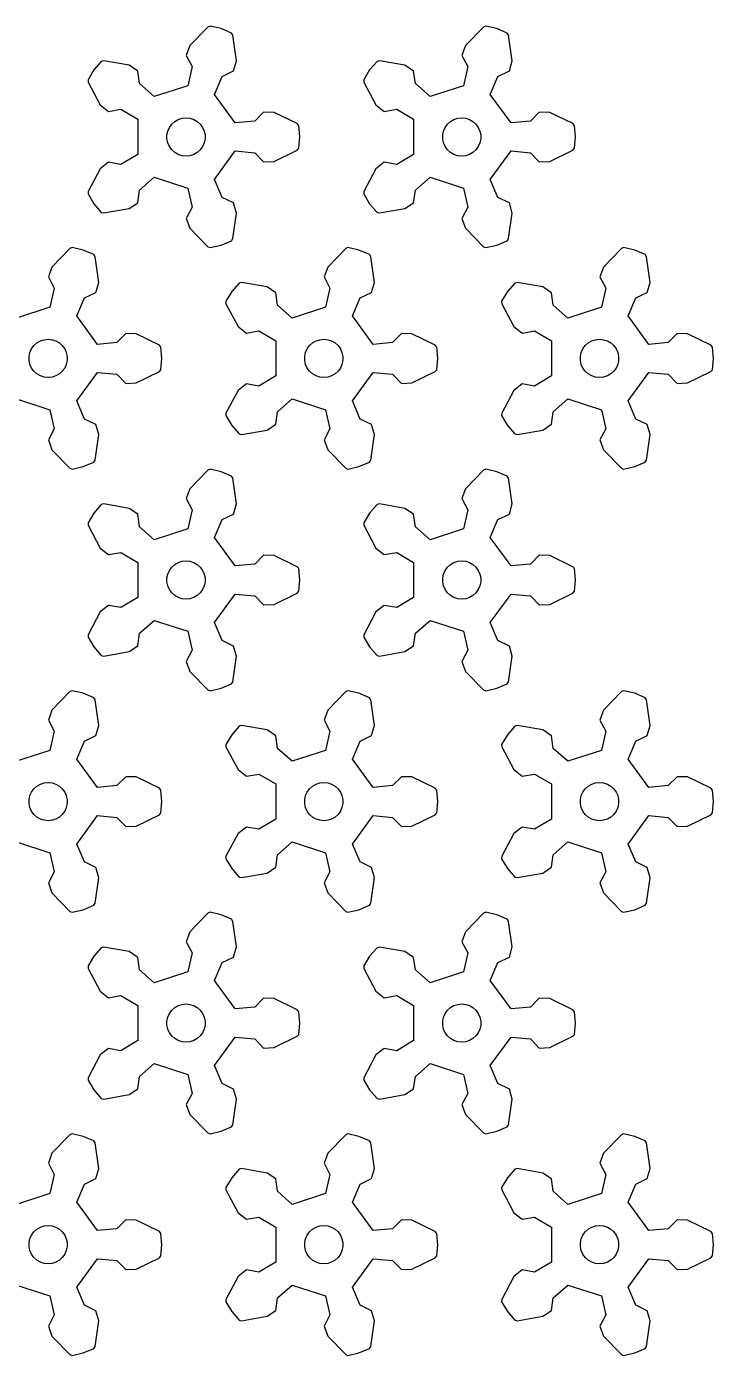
# Model space of a CAD drawing. Extents: x 0 to 211, y 0 to 226.
# Drawn here: x 157 to 210.8, y 0 to 104.1 of the extents above; entities that cross this region are included whole.
import ezdxf

# ---------------------------------------------------------------- set-up
doc = ezdxf.new("R2010")
doc.units = 0

msp = doc.modelspace()

# ---------------------------------------------------------------- linework, layer by layer
for p, q in [((171.4, 104.1), (171.23, 104.02)), ((172.27, 103.9), (171.4, 104.1)), ((192.98, 104.1), (192.81, 104.02)), ((193.85, 103.9), (192.98, 104.1)), ((171.23, 104.02), (169.82, 102.57)), ((173.09, 103.55), (172.27, 103.9)), ((173.19, 103.39), (173.09, 103.55)), ((173.48, 101.38), (173.19, 103.39)), ((192.81, 104.02), (191.4, 102.57)), ((194.67, 103.55), (193.85, 103.9)), ((194.77, 103.39), (194.67, 103.55)), ((195.06, 101.38), (194.77, 103.39)), ((169.82, 102.57), (169.54, 101.8)), ((191.4, 102.57), (191.12, 101.8)), ((162.89, 101.33), (162.31, 100.66)), ((163.08, 101.38), (162.89, 101.33)), ((165.07, 101.03), (163.08, 101.38)), ((165.75, 100.57), (165.07, 101.03)), ((169.54, 101.8), (170, 100.93)), ((173.25, 100.59), (173.48, 101.38)), ((184.47, 101.33), (183.89, 100.66)), ((184.66, 101.38), (184.47, 101.33)), ((186.65, 101.03), (184.66, 101.38)), ((187.33, 100.57), (186.65, 101.03)), ((191.12, 101.8), (191.58, 100.93)), ((194.83, 100.59), (195.06, 101.38)), ((162.31, 100.66), (161.85, 99.9)), ((165.89, 99.59), (165.75, 100.57)), ((170, 100.93), (169.66, 99.43)), ((171.76, 98.75), (172.36, 100.16)), ((172.36, 100.16), (173.25, 100.59)), ((183.89, 100.66), (183.43, 99.9)), ((187.47, 99.59), (187.33, 100.57)), ((191.58, 100.93), (191.24, 99.43)), ((193.34, 98.75), (193.94, 100.16)), ((193.94, 100.16), (194.83, 100.59)), ((161.85, 99.9), (161.86, 99.7)), ((161.86, 99.7), (162.81, 97.92)), ((167.04, 98.58), (165.89, 99.59)), ((169.66, 99.43), (167.04, 98.58)), ((183.43, 99.9), (183.44, 99.7)), ((183.44, 99.7), (184.39, 97.92)), ((188.62, 98.58), (187.47, 99.59)), ((191.24, 99.43), (188.62, 98.58)), ((162.81, 97.92), (163.46, 97.41)), ((173.38, 96.52), (171.76, 98.75)), ((184.39, 97.92), (185.04, 97.41)), ((194.96, 96.52), (193.34, 98.75)), ((163.46, 97.41), (164.43, 97.58)), ((164.43, 97.58), (165.75, 96.8)), ((165.75, 96.8), (165.75, 94.05)), ((168.64, 96.63), (168.91, 96.79)), ((168.91, 96.79), (169.21, 96.89)), ((169.21, 96.89), (169.52, 96.92)), ((169.52, 96.92), (169.83, 96.89)), ((169.83, 96.89), (170.13, 96.79)), ((170.13, 96.79), (170.4, 96.63)), ((175.59, 97.37), (174.9, 96.66)), ((176.41, 97.34), (175.59, 97.37)), ((178.23, 96.46), (176.41, 97.34)), ((185.04, 97.41), (186.01, 97.58)), ((186.01, 97.58), (187.33, 96.8)), ((187.33, 96.8), (187.33, 94.05)), ((190.22, 96.63), (190.49, 96.79)), ((190.49, 96.79), (190.79, 96.89)), ((190.79, 96.89), (191.1, 96.92)), ((191.1, 96.92), (191.41, 96.89)), ((191.41, 96.89), (191.71, 96.79)), ((191.71, 96.79), (191.98, 96.63)), ((197.17, 97.37), (196.48, 96.66)), ((197.99, 97.34), (197.17, 97.37)), ((199.81, 96.46), (197.99, 97.34)), ((168.03, 95.58), (168.09, 95.88)), ((168.09, 95.88), (168.22, 96.17)), ((168.22, 96.17), (168.4, 96.42)), ((168.4, 96.42), (168.64, 96.63)), ((170.4, 96.63), (170.63, 96.42)), ((170.63, 96.42), (170.82, 96.17)), ((170.82, 96.17), (170.94, 95.88)), ((170.94, 95.88), (171.01, 95.58)), ((174.9, 96.66), (173.38, 96.52)), ((178.35, 96.31), (178.23, 96.46)), ((178.43, 95.42), (178.35, 96.31)), ((189.61, 95.58), (189.67, 95.88)), ((189.67, 95.88), (189.8, 96.17)), ((189.8, 96.17), (189.98, 96.42)), ((189.98, 96.42), (190.22, 96.63)), ((191.98, 96.63), (192.21, 96.42)), ((192.21, 96.42), (192.4, 96.17)), ((192.4, 96.17), (192.52, 95.88)), ((192.52, 95.88), (192.59, 95.58)), ((196.48, 96.66), (194.96, 96.52)), ((199.93, 96.31), (199.81, 96.46)), ((200.01, 95.42), (199.93, 96.31)), ((168.03, 95.26), (168.03, 95.58)), ((168.09, 94.96), (168.03, 95.26)), ((168.22, 94.67), (168.09, 94.96)), ((170.94, 94.96), (170.82, 94.67)), ((171.01, 95.26), (170.94, 94.96)), ((171.01, 95.58), (171.01, 95.26)), ((178.35, 94.53), (178.43, 95.42)), ((189.61, 95.26), (189.61, 95.58)), ((189.67, 94.96), (189.61, 95.26)), ((189.8, 94.67), (189.67, 94.96)), ((192.52, 94.96), (192.4, 94.67)), ((192.59, 95.26), (192.52, 94.96)), ((192.59, 95.58), (192.59, 95.26)), ((199.93, 94.53), (200.01, 95.42)), ((165.75, 94.05), (164.43, 93.26)), ((168.4, 94.42), (168.22, 94.67)), ((168.64, 94.21), (168.4, 94.42)), ((168.91, 94.05), (168.64, 94.21)), ((169.21, 93.95), (168.91, 94.05)), ((169.52, 93.92), (169.21, 93.95)), ((169.83, 93.95), (169.52, 93.92)), ((170.13, 94.05), (169.83, 93.95)), ((170.4, 94.21), (170.13, 94.05)), ((170.63, 94.42), (170.4, 94.21)), ((170.82, 94.67), (170.63, 94.42)), ((171.76, 92.09), (173.38, 94.32)), ((173.38, 94.32), (174.9, 94.18)), ((174.9, 94.18), (175.59, 93.47)), ((176.41, 93.5), (178.23, 94.39)), ((178.23, 94.39), (178.35, 94.53)), ((187.33, 94.05), (186.01, 93.26)), ((189.98, 94.42), (189.8, 94.67)), ((190.22, 94.21), (189.98, 94.42)), ((190.49, 94.05), (190.22, 94.21)), ((190.79, 93.95), (190.49, 94.05)), ((191.1, 93.92), (190.79, 93.95)), ((191.41, 93.95), (191.1, 93.92)), ((191.71, 94.05), (191.41, 93.95)), ((191.98, 94.21), (191.71, 94.05)), ((192.21, 94.42), (191.98, 94.21)), ((192.4, 94.67), (192.21, 94.42)), ((193.34, 92.09), (194.96, 94.32)), ((194.96, 94.32), (196.48, 94.18)), ((196.48, 94.18), (197.17, 93.47)), ((197.99, 93.5), (199.81, 94.39)), ((199.81, 94.39), (199.93, 94.53)), ((162.81, 92.92), (161.86, 91.14)), ((163.46, 93.43), (162.81, 92.92)), ((164.43, 93.26), (163.46, 93.43)), ((175.59, 93.47), (176.41, 93.5)), ((184.39, 92.92), (183.44, 91.14)), ((185.04, 93.43), (184.39, 92.92)), ((186.01, 93.26), (185.04, 93.43)), ((197.17, 93.47), (197.99, 93.5)), ((165.89, 91.25), (167.04, 92.26)), ((167.04, 92.26), (169.66, 91.41)), ((172.36, 90.68), (171.76, 92.09)), ((187.47, 91.25), (188.62, 92.26)), ((188.62, 92.26), (191.24, 91.41)), ((193.94, 90.68), (193.34, 92.09)), ((161.86, 91.14), (161.85, 90.95)), ((161.85, 90.95), (162.31, 90.18)), ((165.75, 90.27), (165.89, 91.25)), ((169.66, 91.41), (170, 89.91)), ((173.25, 90.25), (172.36, 90.68)), ((183.44, 91.14), (183.43, 90.95)), ((183.43, 90.95), (183.89, 90.18)), ((187.33, 90.27), (187.47, 91.25)), ((191.24, 91.41), (191.58, 89.91)), ((194.83, 90.25), (193.94, 90.68)), ((162.31, 90.18), (162.89, 89.51)), ((162.89, 89.51), (163.08, 89.47)), ((163.08, 89.47), (165.07, 89.81)), ((165.07, 89.81), (165.75, 90.27)), ((170, 89.91), (169.54, 89.04)), ((173.48, 89.46), (173.25, 90.25)), ((183.89, 90.18), (184.47, 89.51)), ((184.47, 89.51), (184.66, 89.47)), ((184.66, 89.47), (186.65, 89.81)), ((186.65, 89.81), (187.33, 90.27)), ((191.58, 89.91), (191.12, 89.04)), ((195.06, 89.46), (194.83, 90.25)), ((169.54, 89.04), (169.82, 88.27)), ((173.19, 87.46), (173.48, 89.46)), ((191.12, 89.04), (191.4, 88.27)), ((194.77, 87.46), (195.06, 89.46)), ((169.82, 88.27), (171.23, 86.82)), ((173.09, 87.29), (173.19, 87.46)), ((191.4, 88.27), (192.81, 86.82)), ((194.67, 87.29), (194.77, 87.46)), ((160.44, 86.68), (159.03, 85.22)), ((160.61, 86.75), (160.44, 86.68)), ((161.48, 86.55), (160.61, 86.75)), ((162.3, 86.2), (161.48, 86.55)), ((171.23, 86.82), (171.4, 86.75)), ((171.4, 86.75), (172.27, 86.94)), ((172.27, 86.94), (173.09, 87.29)), ((182.02, 86.68), (180.61, 85.22)), ((182.19, 86.75), (182.02, 86.68)), ((183.06, 86.55), (182.19, 86.75)), ((183.88, 86.2), (183.06, 86.55)), ((192.81, 86.82), (192.98, 86.75)), ((192.98, 86.75), (193.85, 86.94)), ((193.85, 86.94), (194.67, 87.29)), ((203.6, 86.68), (202.19, 85.22)), ((203.77, 86.75), (203.6, 86.68)), ((204.64, 86.55), (203.77, 86.75)), ((205.46, 86.2), (204.64, 86.55)), ((162.4, 86.04), (162.3, 86.2)), ((162.69, 84.03), (162.4, 86.04)), ((183.98, 86.04), (183.88, 86.2)), ((184.27, 84.03), (183.98, 86.04)), ((205.56, 86.04), (205.46, 86.2)), ((205.85, 84.03), (205.56, 86.04)), ((159.03, 85.22), (158.75, 84.45)), ((158.75, 84.45), (159.21, 83.58)), ((180.61, 85.22), (180.33, 84.45)), ((180.33, 84.45), (180.79, 83.58)), ((202.19, 85.22), (201.91, 84.45)), ((201.91, 84.45), (202.37, 83.58)), ((159.21, 83.58), (158.87, 82.08)), ((162.46, 83.24), (162.69, 84.03)), ((173.1, 83.31), (172.64, 82.55)), ((173.68, 83.98), (173.1, 83.31)), ((173.87, 84.03), (173.68, 83.98)), ((175.86, 83.68), (173.87, 84.03)), ((176.54, 83.22), (175.86, 83.68)), ((180.79, 83.58), (180.45, 82.08)), ((184.04, 83.24), (184.27, 84.03)), ((194.68, 83.31), (194.22, 82.55)), ((195.26, 83.98), (194.68, 83.31)), ((195.45, 84.03), (195.26, 83.98)), ((197.44, 83.68), (195.45, 84.03)), ((198.12, 83.22), (197.44, 83.68)), ((202.37, 83.58), (202.03, 82.08)), ((205.62, 83.24), (205.85, 84.03)), ((160.97, 81.4), (161.57, 82.81)), ((161.57, 82.81), (162.46, 83.24)), ((172.64, 82.55), (172.65, 82.36)), ((172.65, 82.36), (173.6, 80.57)), ((176.68, 82.24), (176.54, 83.22)), ((177.83, 81.23), (176.68, 82.24)), ((182.55, 81.4), (183.15, 82.81)), ((183.15, 82.81), (184.04, 83.24)), ((194.22, 82.55), (194.23, 82.36)), ((194.23, 82.36), (195.18, 80.57)), ((198.26, 82.24), (198.12, 83.22)), ((199.41, 81.23), (198.26, 82.24)), ((204.13, 81.4), (204.73, 82.81)), ((204.73, 82.81), (205.62, 83.24)), ((158.87, 82.08), (156.25, 81.23)), ((162.59, 79.17), (160.97, 81.4)), ((180.45, 82.08), (177.83, 81.23)), ((184.17, 79.17), (182.55, 81.4)), ((202.03, 82.08), (199.41, 81.23)), ((205.75, 79.17), (204.13, 81.4)), ((173.6, 80.57), (174.25, 80.06)), ((174.25, 80.06), (175.22, 80.23)), ((175.22, 80.23), (176.54, 79.45)), ((195.18, 80.57), (195.83, 80.06)), ((195.83, 80.06), (196.8, 80.23)), ((196.8, 80.23), (198.12, 79.45)), ((157.61, 79.08), (157.85, 79.29)), ((157.85, 79.29), (158.12, 79.44)), ((158.12, 79.44), (158.42, 79.54)), ((158.42, 79.54), (158.73, 79.57)), ((158.73, 79.57), (159.04, 79.54)), ((159.04, 79.54), (159.34, 79.44)), ((159.34, 79.44), (159.61, 79.29)), ((159.61, 79.29), (159.84, 79.08)), ((164.11, 79.32), (162.59, 79.17)), ((164.8, 80.02), (164.11, 79.32)), ((165.62, 79.99), (164.8, 80.02)), ((167.44, 79.11), (165.62, 79.99)), ((167.56, 78.96), (167.44, 79.11)), ((176.54, 79.45), (176.54, 76.7)), ((179.19, 79.08), (179.43, 79.29)), ((179.43, 79.29), (179.7, 79.44)), ((179.7, 79.44), (180, 79.54)), ((180, 79.54), (180.31, 79.57)), ((180.31, 79.57), (180.62, 79.54)), ((180.62, 79.54), (180.92, 79.44)), ((180.92, 79.44), (181.19, 79.29)), ((181.19, 79.29), (181.42, 79.08)), ((185.69, 79.32), (184.17, 79.17)), ((186.38, 80.02), (185.69, 79.32)), ((187.2, 79.99), (186.38, 80.02)), ((189.02, 79.11), (187.2, 79.99)), ((189.14, 78.96), (189.02, 79.11)), ((198.12, 79.45), (198.12, 76.7)), ((200.77, 79.08), (201.01, 79.29)), ((201.01, 79.29), (201.28, 79.44)), ((201.28, 79.44), (201.58, 79.54)), ((201.58, 79.54), (201.89, 79.57)), ((201.89, 79.57), (202.2, 79.54)), ((202.2, 79.54), (202.5, 79.44)), ((202.5, 79.44), (202.77, 79.29)), ((202.77, 79.29), (203, 79.08)), ((207.27, 79.32), (205.75, 79.17)), ((207.96, 80.02), (207.27, 79.32)), ((208.78, 79.99), (207.96, 80.02)), ((210.6, 79.11), (208.78, 79.99)), ((210.72, 78.96), (210.6, 79.11)), ((157.24, 78.23), (157.3, 78.54)), ((157.24, 77.92), (157.24, 78.23)), ((157.3, 78.54), (157.43, 78.82)), ((157.43, 78.82), (157.61, 79.08)), ((159.84, 79.08), (160.03, 78.82)), ((160.03, 78.82), (160.15, 78.54)), ((160.15, 78.54), (160.22, 78.23)), ((160.22, 78.23), (160.22, 77.92)), ((167.64, 78.07), (167.56, 78.96)), ((167.56, 77.18), (167.64, 78.07)), ((178.82, 78.23), (178.88, 78.54)), ((178.82, 77.92), (178.82, 78.23)), ((178.88, 78.54), (179.01, 78.82)), ((179.01, 78.82), (179.19, 79.08)), ((181.42, 79.08), (181.61, 78.82)), ((181.61, 78.82), (181.73, 78.54)), ((181.73, 78.54), (181.8, 78.23)), ((181.8, 78.23), (181.8, 77.92)), ((189.22, 78.07), (189.14, 78.96)), ((189.14, 77.18), (189.22, 78.07)), ((200.4, 78.23), (200.46, 78.54)), ((200.4, 77.92), (200.4, 78.23)), ((200.46, 78.54), (200.59, 78.82)), ((200.59, 78.82), (200.77, 79.08)), ((203, 79.08), (203.19, 78.82)), ((203.19, 78.82), (203.31, 78.54)), ((203.31, 78.54), (203.38, 78.23)), ((203.38, 78.23), (203.38, 77.92)), ((210.8, 78.07), (210.72, 78.96)), ((210.72, 77.18), (210.8, 78.07)), ((157.3, 77.61), (157.24, 77.92)), ((157.43, 77.32), (157.3, 77.61)), ((157.61, 77.07), (157.43, 77.32)), ((157.85, 76.86), (157.61, 77.07)), ((159.84, 77.07), (159.61, 76.86)), ((160.03, 77.32), (159.84, 77.07)), ((160.15, 77.61), (160.03, 77.32)), ((160.22, 77.92), (160.15, 77.61)), ((165.62, 76.15), (167.44, 77.04)), ((167.44, 77.04), (167.56, 77.18)), ((178.88, 77.61), (178.82, 77.92)), ((179.01, 77.32), (178.88, 77.61)), ((179.19, 77.07), (179.01, 77.32)), ((179.43, 76.86), (179.19, 77.07)), ((181.42, 77.07), (181.19, 76.86)), ((181.61, 77.32), (181.42, 77.07)), ((181.73, 77.61), (181.61, 77.32)), ((181.8, 77.92), (181.73, 77.61)), ((187.2, 76.15), (189.02, 77.04)), ((189.02, 77.04), (189.14, 77.18)), ((200.46, 77.61), (200.4, 77.92)), ((200.59, 77.32), (200.46, 77.61)), ((200.77, 77.07), (200.59, 77.32)), ((201.01, 76.86), (200.77, 77.07)), ((203, 77.07), (202.77, 76.86)), ((203.19, 77.32), (203, 77.07)), ((203.31, 77.61), (203.19, 77.32)), ((203.38, 77.92), (203.31, 77.61)), ((208.78, 76.15), (210.6, 77.04)), ((210.6, 77.04), (210.72, 77.18)), ((158.12, 76.7), (157.85, 76.86)), ((158.42, 76.6), (158.12, 76.7)), ((158.73, 76.57), (158.42, 76.6)), ((159.04, 76.6), (158.73, 76.57)), ((159.34, 76.7), (159.04, 76.6)), ((159.61, 76.86), (159.34, 76.7)), ((160.97, 74.74), (162.59, 76.97)), ((162.59, 76.97), (164.11, 76.83)), ((164.11, 76.83), (164.8, 76.12)), ((164.8, 76.12), (165.62, 76.15)), ((174.25, 76.08), (173.6, 75.57)), ((175.22, 75.91), (174.25, 76.08)), ((176.54, 76.7), (175.22, 75.91)), ((179.7, 76.7), (179.43, 76.86)), ((180, 76.6), (179.7, 76.7)), ((180.31, 76.57), (180, 76.6)), ((180.62, 76.6), (180.31, 76.57)), ((180.92, 76.7), (180.62, 76.6)), ((181.19, 76.86), (180.92, 76.7)), ((182.55, 74.74), (184.17, 76.97)), ((184.17, 76.97), (185.69, 76.83)), ((185.69, 76.83), (186.38, 76.12)), ((186.38, 76.12), (187.2, 76.15)), ((195.83, 76.08), (195.18, 75.57)), ((196.8, 75.91), (195.83, 76.08)), ((198.12, 76.7), (196.8, 75.91)), ((201.28, 76.7), (201.01, 76.86)), ((201.58, 76.6), (201.28, 76.7)), ((201.89, 76.57), (201.58, 76.6)), ((202.2, 76.6), (201.89, 76.57)), ((202.5, 76.7), (202.2, 76.6)), ((202.77, 76.86), (202.5, 76.7)), ((204.13, 74.74), (205.75, 76.97)), ((205.75, 76.97), (207.27, 76.83)), ((207.27, 76.83), (207.96, 76.12)), ((207.96, 76.12), (208.78, 76.15)), ((173.6, 75.57), (172.65, 73.79)), ((195.18, 75.57), (194.23, 73.79)), ((156.25, 74.91), (158.87, 74.06)), ((158.87, 74.06), (159.21, 72.57)), ((161.57, 73.33), (160.97, 74.74)), ((176.54, 72.93), (176.68, 73.9)), ((176.68, 73.9), (177.83, 74.91)), ((177.83, 74.91), (180.45, 74.06)), ((180.45, 74.06), (180.79, 72.57)), ((183.15, 73.33), (182.55, 74.74)), ((198.12, 72.93), (198.26, 73.9)), ((198.26, 73.9), (199.41, 74.91)), ((199.41, 74.91), (202.03, 74.06)), ((202.03, 74.06), (202.37, 72.57)), ((204.73, 73.33), (204.13, 74.74)), ((162.46, 72.9), (161.57, 73.33)), ((162.69, 72.11), (162.46, 72.9)), ((172.65, 73.79), (172.64, 73.6)), ((172.64, 73.6), (173.1, 72.83)), ((175.86, 72.46), (176.54, 72.93)), ((184.04, 72.9), (183.15, 73.33)), ((184.27, 72.11), (184.04, 72.9)), ((194.23, 73.79), (194.22, 73.6)), ((194.22, 73.6), (194.68, 72.83)), ((197.44, 72.46), (198.12, 72.93)), ((205.62, 72.9), (204.73, 73.33)), ((205.85, 72.11), (205.62, 72.9)), ((159.21, 72.57), (158.75, 71.7)), ((162.4, 70.11), (162.69, 72.11)), ((173.1, 72.83), (173.68, 72.16)), ((173.68, 72.16), (173.87, 72.12)), ((173.87, 72.12), (175.86, 72.46)), ((180.79, 72.57), (180.33, 71.7)), ((183.98, 70.11), (184.27, 72.11)), ((194.68, 72.83), (195.26, 72.16)), ((195.26, 72.16), (195.45, 72.12)), ((195.45, 72.12), (197.44, 72.46)), ((202.37, 72.57), (201.91, 71.7)), ((205.56, 70.11), (205.85, 72.11)), ((158.75, 71.7), (159.03, 70.92)), ((159.03, 70.92), (160.44, 69.47)), ((180.33, 71.7), (180.61, 70.92)), ((180.61, 70.92), (182.02, 69.47)), ((201.91, 71.7), (202.19, 70.92)), ((202.19, 70.92), (203.6, 69.47)), ((161.48, 69.6), (162.3, 69.95)), ((162.3, 69.95), (162.4, 70.11)), ((183.06, 69.6), (183.88, 69.95)), ((183.88, 69.95), (183.98, 70.11)), ((204.64, 69.6), (205.46, 69.95)), ((205.46, 69.95), (205.56, 70.11)), ((160.44, 69.47), (160.61, 69.4)), ((160.61, 69.4), (161.48, 69.6)), ((171.23, 69.33), (169.82, 67.87)), ((171.4, 69.4), (171.23, 69.33)), ((172.27, 69.2), (171.4, 69.4)), ((173.09, 68.85), (172.27, 69.2)), ((173.19, 68.69), (173.09, 68.85)), ((173.48, 66.69), (173.19, 68.69)), ((182.02, 69.47), (182.19, 69.4)), ((182.19, 69.4), (183.06, 69.6)), ((192.81, 69.33), (191.4, 67.87)), ((192.98, 69.4), (192.81, 69.33)), ((193.85, 69.2), (192.98, 69.4)), ((194.67, 68.85), (193.85, 69.2)), ((194.77, 68.69), (194.67, 68.85)), ((195.06, 66.69), (194.77, 68.69)), ((203.6, 69.47), (203.77, 69.4)), ((203.77, 69.4), (204.64, 69.6)), ((169.82, 67.87), (169.54, 67.1)), ((191.4, 67.87), (191.12, 67.1)), ((162.89, 66.63), (162.31, 65.96)), ((163.08, 66.68), (162.89, 66.63)), ((165.07, 66.33), (163.08, 66.68)), ((169.54, 67.1), (170, 66.23)), ((173.25, 65.89), (173.48, 66.69)), ((184.47, 66.63), (183.89, 65.96)), ((184.66, 66.68), (184.47, 66.63)), ((186.65, 66.33), (184.66, 66.68)), ((191.12, 67.1), (191.58, 66.23)), ((194.83, 65.89), (195.06, 66.69)), ((162.31, 65.96), (161.85, 65.2)), ((165.75, 65.87), (165.07, 66.33)), ((165.89, 64.89), (165.75, 65.87)), ((170, 66.23), (169.66, 64.73)), ((172.36, 65.46), (173.25, 65.89)), ((183.89, 65.96), (183.43, 65.2)), ((187.33, 65.87), (186.65, 66.33)), ((187.47, 64.89), (187.33, 65.87)), ((191.58, 66.23), (191.24, 64.73)), ((193.94, 65.46), (194.83, 65.89)), ((161.85, 65.2), (161.86, 65.01)), ((161.86, 65.01), (162.81, 63.22)), ((167.04, 63.88), (165.89, 64.89)), ((169.66, 64.73), (167.04, 63.88)), ((171.76, 64.05), (172.36, 65.46)), ((183.43, 65.2), (183.44, 65.01)), ((183.44, 65.01), (184.39, 63.22)), ((188.62, 63.88), (187.47, 64.89)), ((191.24, 64.73), (188.62, 63.88)), ((193.34, 64.05), (193.94, 65.46)), ((173.38, 61.83), (171.76, 64.05)), ((194.96, 61.83), (193.34, 64.05)), ((162.81, 63.22), (163.46, 62.71)), ((163.46, 62.71), (164.43, 62.88)), ((164.43, 62.88), (165.75, 62.1)), ((175.59, 62.67), (174.9, 61.97)), ((176.41, 62.64), (175.59, 62.67)), ((178.23, 61.76), (176.41, 62.64)), ((184.39, 63.22), (185.04, 62.71)), ((185.04, 62.71), (186.01, 62.88)), ((186.01, 62.88), (187.33, 62.1)), ((197.17, 62.67), (196.48, 61.97)), ((197.99, 62.64), (197.17, 62.67)), ((199.81, 61.76), (197.99, 62.64)), ((165.75, 62.1), (165.75, 59.35)), ((168.09, 61.19), (168.22, 61.47)), ((168.22, 61.47), (168.4, 61.73)), ((168.4, 61.73), (168.64, 61.94)), ((168.64, 61.94), (168.91, 62.09)), ((168.91, 62.09), (169.21, 62.19)), ((169.21, 62.19), (169.52, 62.22)), ((169.52, 62.22), (169.83, 62.19)), ((169.83, 62.19), (170.13, 62.09)), ((170.13, 62.09), (170.4, 61.94)), ((170.4, 61.94), (170.63, 61.73)), ((170.63, 61.73), (170.82, 61.47)), ((170.82, 61.47), (170.94, 61.19)), ((174.9, 61.97), (173.38, 61.83)), ((178.35, 61.61), (178.23, 61.76)), ((178.43, 60.72), (178.35, 61.61)), ((187.33, 62.1), (187.33, 59.35)), ((189.67, 61.19), (189.8, 61.47)), ((189.8, 61.47), (189.98, 61.73)), ((189.98, 61.73), (190.22, 61.94)), ((190.22, 61.94), (190.49, 62.09)), ((190.49, 62.09), (190.79, 62.19)), ((190.79, 62.19), (191.1, 62.22)), ((191.1, 62.22), (191.41, 62.19)), ((191.41, 62.19), (191.71, 62.09)), ((191.71, 62.09), (191.98, 61.94)), ((191.98, 61.94), (192.21, 61.73)), ((192.21, 61.73), (192.4, 61.47)), ((192.4, 61.47), (192.52, 61.19)), ((196.48, 61.97), (194.96, 61.83)), ((199.93, 61.61), (199.81, 61.76)), ((200.01, 60.72), (199.93, 61.61)), ((168.03, 60.88), (168.09, 61.19)), ((168.03, 60.57), (168.03, 60.88)), ((168.09, 60.26), (168.03, 60.57)), ((170.94, 61.19), (171.01, 60.88)), ((171.01, 60.57), (170.94, 60.26)), ((171.01, 60.88), (171.01, 60.57)), ((178.35, 59.84), (178.43, 60.72)), ((189.61, 60.88), (189.67, 61.19)), ((189.61, 60.57), (189.61, 60.88)), ((189.67, 60.26), (189.61, 60.57)), ((192.52, 61.19), (192.59, 60.88)), ((192.59, 60.57), (192.52, 60.26)), ((192.59, 60.88), (192.59, 60.57)), ((199.93, 59.84), (200.01, 60.72)), ((165.75, 59.35), (164.43, 58.56)), ((168.22, 59.97), (168.09, 60.26)), ((168.4, 59.72), (168.22, 59.97)), ((168.64, 59.51), (168.4, 59.72)), ((168.91, 59.35), (168.64, 59.51)), ((169.21, 59.26), (168.91, 59.35)), ((170.13, 59.35), (169.83, 59.26)), ((170.4, 59.51), (170.13, 59.35)), ((170.63, 59.72), (170.4, 59.51)), ((170.82, 59.97), (170.63, 59.72)), ((170.94, 60.26), (170.82, 59.97)), ((171.76, 57.39), (173.38, 59.62)), ((173.38, 59.62), (174.9, 59.48)), ((174.9, 59.48), (175.59, 58.77)), ((176.41, 58.8), (178.23, 59.69)), ((178.23, 59.69), (178.35, 59.84)), ((187.33, 59.35), (186.01, 58.56)), ((189.8, 59.97), (189.67, 60.26)), ((189.98, 59.72), (189.8, 59.97)), ((190.22, 59.51), (189.98, 59.72)), ((190.49, 59.35), (190.22, 59.51)), ((190.79, 59.26), (190.49, 59.35)), ((191.71, 59.35), (191.41, 59.26)), ((191.98, 59.51), (191.71, 59.35)), ((192.21, 59.72), (191.98, 59.51)), ((192.4, 59.97), (192.21, 59.72)), ((192.52, 60.26), (192.4, 59.97)), ((193.34, 57.39), (194.96, 59.62)), ((194.96, 59.62), (196.48, 59.48)), ((196.48, 59.48), (197.17, 58.77)), ((197.99, 58.8), (199.81, 59.69)), ((199.81, 59.69), (199.93, 59.84)), ((163.46, 58.73), (162.81, 58.23)), ((164.43, 58.56), (163.46, 58.73)), ((169.52, 59.22), (169.21, 59.26)), ((169.83, 59.26), (169.52, 59.22)), ((175.59, 58.77), (176.41, 58.8)), ((185.04, 58.73), (184.39, 58.23)), ((186.01, 58.56), (185.04, 58.73)), ((191.1, 59.22), (190.79, 59.26)), ((191.41, 59.26), (191.1, 59.22)), ((197.17, 58.77), (197.99, 58.8)), ((162.81, 58.23), (161.86, 56.44)), ((165.89, 56.55), (167.04, 57.56)), ((167.04, 57.56), (169.66, 56.71)), ((172.36, 55.98), (171.76, 57.39)), ((184.39, 58.23), (183.44, 56.44)), ((187.47, 56.55), (188.62, 57.56)), ((188.62, 57.56), (191.24, 56.71)), ((193.94, 55.98), (193.34, 57.39)), ((161.86, 56.44), (161.85, 56.25)), ((161.85, 56.25), (162.31, 55.48)), ((165.75, 55.58), (165.89, 56.55)), ((169.66, 56.71), (170, 55.22)), ((183.44, 56.44), (183.43, 56.25)), ((183.43, 56.25), (183.89, 55.48)), ((187.33, 55.58), (187.47, 56.55)), ((191.24, 56.71), (191.58, 55.22)), ((162.31, 55.48), (162.89, 54.81)), ((165.07, 55.12), (165.75, 55.58)), ((170, 55.22), (169.54, 54.35)), ((173.25, 55.55), (172.36, 55.98)), ((173.48, 54.76), (173.25, 55.55)), ((183.89, 55.48), (184.47, 54.81)), ((186.65, 55.12), (187.33, 55.58)), ((191.58, 55.22), (191.12, 54.35)), ((194.83, 55.55), (193.94, 55.98)), ((195.06, 54.76), (194.83, 55.55)), ((162.89, 54.81), (163.08, 54.77)), ((163.08, 54.77), (165.07, 55.12)), ((169.54, 54.35), (169.82, 53.57)), ((173.19, 52.76), (173.48, 54.76)), ((184.47, 54.81), (184.66, 54.77)), ((184.66, 54.77), (186.65, 55.12)), ((191.12, 54.35), (191.4, 53.57)), ((194.77, 52.76), (195.06, 54.76)), ((169.82, 53.57), (171.23, 52.12)), ((191.4, 53.57), (192.81, 52.12)), ((160.61, 52.05), (160.44, 51.98)), ((161.48, 51.85), (160.61, 52.05)), ((171.23, 52.12), (171.4, 52.05)), ((171.4, 52.05), (172.27, 52.25)), ((172.27, 52.25), (173.09, 52.6)), ((173.09, 52.6), (173.19, 52.76)), ((182.19, 52.05), (182.02, 51.98)), ((183.06, 51.85), (182.19, 52.05)), ((192.81, 52.12), (192.98, 52.05)), ((192.98, 52.05), (193.85, 52.25)), ((193.85, 52.25), (194.67, 52.6)), ((194.67, 52.6), (194.77, 52.76)), ((203.77, 52.05), (203.6, 51.98)), ((204.64, 51.85), (203.77, 52.05)), ((160.44, 51.98), (159.03, 50.52)), ((162.3, 51.5), (161.48, 51.85)), ((162.4, 51.34), (162.3, 51.5)), ((162.69, 49.34), (162.4, 51.34)), ((182.02, 51.98), (180.61, 50.52)), ((183.88, 51.5), (183.06, 51.85)), ((183.98, 51.34), (183.88, 51.5)), ((184.27, 49.34), (183.98, 51.34)), ((203.6, 51.98), (202.19, 50.52)), ((205.46, 51.5), (204.64, 51.85)), ((205.56, 51.34), (205.46, 51.5)), ((205.85, 49.34), (205.56, 51.34)), ((159.03, 50.52), (158.75, 49.75)), ((180.61, 50.52), (180.33, 49.75)), ((202.19, 50.52), (201.91, 49.75)), ((158.75, 49.75), (159.21, 48.88)), ((162.46, 48.54), (162.69, 49.34)), ((173.68, 49.28), (173.1, 48.61)), ((173.87, 49.33), (173.68, 49.28)), ((175.86, 48.98), (173.87, 49.33)), ((176.54, 48.52), (175.86, 48.98)), ((180.33, 49.75), (180.79, 48.88)), ((184.04, 48.54), (184.27, 49.34)), ((195.26, 49.28), (194.68, 48.61)), ((195.45, 49.33), (195.26, 49.28)), ((197.44, 48.98), (195.45, 49.33)), ((198.12, 48.52), (197.44, 48.98)), ((201.91, 49.75), (202.37, 48.88)), ((205.62, 48.54), (205.85, 49.34)), ((159.21, 48.88), (158.87, 47.38)), ((160.97, 46.7), (161.57, 48.11)), ((161.57, 48.11), (162.46, 48.54)), ((173.1, 48.61), (172.64, 47.85)), ((176.68, 47.54), (176.54, 48.52)), ((180.79, 48.88), (180.45, 47.38)), ((182.55, 46.7), (183.15, 48.11)), ((183.15, 48.11), (184.04, 48.54)), ((194.68, 48.61), (194.22, 47.85)), ((198.26, 47.54), (198.12, 48.52)), ((202.37, 48.88), (202.03, 47.38)), ((204.13, 46.7), (204.73, 48.11)), ((204.73, 48.11), (205.62, 48.54)), ((158.87, 47.38), (156.25, 46.53)), ((172.64, 47.85), (172.65, 47.66)), ((172.65, 47.66), (173.6, 45.87)), ((177.83, 46.53), (176.68, 47.54)), ((180.45, 47.38), (177.83, 46.53)), ((194.22, 47.85), (194.23, 47.66)), ((194.23, 47.66), (195.18, 45.87)), ((199.41, 46.53), (198.26, 47.54)), ((202.03, 47.38), (199.41, 46.53)), ((162.59, 44.48), (160.97, 46.7)), ((173.6, 45.87), (174.25, 45.36)), ((184.17, 44.48), (182.55, 46.7)), ((195.18, 45.87), (195.83, 45.36)), ((205.75, 44.48), (204.13, 46.7)), ((158.12, 44.74), (158.42, 44.84)), ((158.42, 44.84), (158.73, 44.87)), ((158.73, 44.87), (159.04, 44.84)), ((159.04, 44.84), (159.34, 44.74)), ((164.8, 45.32), (164.11, 44.62)), ((165.62, 45.3), (164.8, 45.32)), ((167.44, 44.41), (165.62, 45.3)), ((174.25, 45.36), (175.22, 45.53)), ((175.22, 45.53), (176.54, 44.75)), ((176.54, 44.75), (176.54, 42)), ((179.7, 44.74), (180, 44.84)), ((180, 44.84), (180.31, 44.87)), ((180.31, 44.87), (180.62, 44.84)), ((180.62, 44.84), (180.92, 44.74)), ((186.38, 45.32), (185.69, 44.62)), ((187.2, 45.3), (186.38, 45.32)), ((189.02, 44.41), (187.2, 45.3)), ((195.83, 45.36), (196.8, 45.53)), ((196.8, 45.53), (198.12, 44.75)), ((198.12, 44.75), (198.12, 42)), ((201.28, 44.74), (201.58, 44.84)), ((201.58, 44.84), (201.89, 44.87)), ((201.89, 44.87), (202.2, 44.84)), ((202.2, 44.84), (202.5, 44.74)), ((207.96, 45.32), (207.27, 44.62)), ((208.78, 45.3), (207.96, 45.32)), ((210.6, 44.41), (208.78, 45.3)), ((157.24, 43.53), (157.3, 43.84)), ((157.3, 43.84), (157.43, 44.12)), ((157.43, 44.12), (157.61, 44.38)), ((157.61, 44.38), (157.85, 44.59)), ((157.85, 44.59), (158.12, 44.74)), ((159.34, 44.74), (159.61, 44.59)), ((159.61, 44.59), (159.84, 44.38)), ((159.84, 44.38), (160.03, 44.12)), ((160.03, 44.12), (160.15, 43.84)), ((160.15, 43.84), (160.22, 43.53)), ((164.11, 44.62), (162.59, 44.48)), ((167.56, 44.26), (167.44, 44.41)), ((167.64, 43.37), (167.56, 44.26)), ((178.82, 43.53), (178.88, 43.84)), ((178.88, 43.84), (179.01, 44.12)), ((179.01, 44.12), (179.19, 44.38)), ((179.19, 44.38), (179.43, 44.59)), ((179.43, 44.59), (179.7, 44.74)), ((180.92, 44.74), (181.19, 44.59)), ((181.19, 44.59), (181.42, 44.38)), ((181.42, 44.38), (181.61, 44.12)), ((181.61, 44.12), (181.73, 43.84)), ((181.73, 43.84), (181.8, 43.53)), ((185.69, 44.62), (184.17, 44.48)), ((189.14, 44.26), (189.02, 44.41)), ((189.22, 43.37), (189.14, 44.26)), ((200.4, 43.53), (200.46, 43.84)), ((200.46, 43.84), (200.59, 44.12)), ((200.59, 44.12), (200.77, 44.38)), ((200.77, 44.38), (201.01, 44.59)), ((201.01, 44.59), (201.28, 44.74)), ((202.5, 44.74), (202.77, 44.59)), ((202.77, 44.59), (203, 44.38)), ((203, 44.38), (203.19, 44.12)), ((203.19, 44.12), (203.31, 43.84)), ((203.31, 43.84), (203.38, 43.53)), ((207.27, 44.62), (205.75, 44.48)), ((210.72, 44.26), (210.6, 44.41)), ((210.8, 43.37), (210.72, 44.26)), ((157.24, 43.22), (157.24, 43.53)), ((157.3, 42.91), (157.24, 43.22)), ((157.43, 42.62), (157.3, 42.91)), ((160.15, 42.91), (160.03, 42.62)), ((160.22, 43.22), (160.15, 42.91)), ((160.22, 43.53), (160.22, 43.22)), ((167.56, 42.49), (167.64, 43.37)), ((178.82, 43.22), (178.82, 43.53)), ((178.88, 42.91), (178.82, 43.22)), ((179.01, 42.62), (178.88, 42.91)), ((181.73, 42.91), (181.61, 42.62)), ((181.8, 43.22), (181.73, 42.91)), ((181.8, 43.53), (181.8, 43.22)), ((189.14, 42.49), (189.22, 43.37)), ((200.4, 43.22), (200.4, 43.53)), ((200.46, 42.91), (200.4, 43.22)), ((200.59, 42.62), (200.46, 42.91)), ((203.31, 42.91), (203.19, 42.62)), ((203.38, 43.22), (203.31, 42.91)), ((203.38, 43.53), (203.38, 43.22)), ((210.72, 42.49), (210.8, 43.37)), ((157.61, 42.37), (157.43, 42.62)), ((157.85, 42.16), (157.61, 42.37)), ((158.12, 42), (157.85, 42.16)), ((158.42, 41.91), (158.12, 42)), ((158.73, 41.87), (158.42, 41.91)), ((159.04, 41.91), (158.73, 41.87)), ((159.34, 42), (159.04, 41.91)), ((159.61, 42.16), (159.34, 42)), ((159.84, 42.37), (159.61, 42.16)), ((160.03, 42.62), (159.84, 42.37)), ((160.97, 40.04), (162.59, 42.27)), ((162.59, 42.27), (164.11, 42.13)), ((164.11, 42.13), (164.8, 41.42)), ((165.62, 41.45), (167.44, 42.34)), ((167.44, 42.34), (167.56, 42.49)), ((176.54, 42), (175.22, 41.21)), ((179.19, 42.37), (179.01, 42.62)), ((179.43, 42.16), (179.19, 42.37)), ((179.7, 42), (179.43, 42.16)), ((180, 41.91), (179.7, 42)), ((180.31, 41.87), (180, 41.91)), ((180.62, 41.91), (180.31, 41.87)), ((180.92, 42), (180.62, 41.91)), ((181.19, 42.16), (180.92, 42)), ((181.42, 42.37), (181.19, 42.16)), ((181.61, 42.62), (181.42, 42.37)), ((182.55, 40.04), (184.17, 42.27)), ((184.17, 42.27), (185.69, 42.13)), ((185.69, 42.13), (186.38, 41.42)), ((187.2, 41.45), (189.02, 42.34)), ((189.02, 42.34), (189.14, 42.49)), ((198.12, 42), (196.8, 41.21)), ((200.77, 42.37), (200.59, 42.62)), ((201.01, 42.16), (200.77, 42.37)), ((201.28, 42), (201.01, 42.16)), ((201.58, 41.91), (201.28, 42)), ((201.89, 41.87), (201.58, 41.91)), ((202.2, 41.91), (201.89, 41.87)), ((202.5, 42), (202.2, 41.91)), ((202.77, 42.16), (202.5, 42)), ((203, 42.37), (202.77, 42.16)), ((203.19, 42.62), (203, 42.37)), ((204.13, 40.04), (205.75, 42.27)), ((205.75, 42.27), (207.27, 42.13)), ((207.27, 42.13), (207.96, 41.42)), ((208.78, 41.45), (210.6, 42.34)), ((210.6, 42.34), (210.72, 42.49)), ((164.8, 41.42), (165.62, 41.45)), ((173.6, 40.88), (172.65, 39.09)), ((174.25, 41.38), (173.6, 40.88)), ((175.22, 41.21), (174.25, 41.38)), ((186.38, 41.42), (187.2, 41.45)), ((195.18, 40.88), (194.23, 39.09)), ((195.83, 41.38), (195.18, 40.88)), ((196.8, 41.21), (195.83, 41.38)), ((207.96, 41.42), (208.78, 41.45)), ((156.25, 40.21), (158.87, 39.36)), ((161.57, 38.64), (160.97, 40.04)), ((176.68, 39.2), (177.83, 40.21)), ((177.83, 40.21), (180.45, 39.36)), ((183.15, 38.64), (182.55, 40.04)), ((198.26, 39.2), (199.41, 40.21)), ((199.41, 40.21), (202.03, 39.36)), ((204.73, 38.64), (204.13, 40.04)), ((158.87, 39.36), (159.21, 37.87)), ((162.46, 38.2), (161.57, 38.64)), ((172.65, 39.09), (172.64, 38.9)), ((172.64, 38.9), (173.1, 38.13)), ((176.54, 38.23), (176.68, 39.2)), ((180.45, 39.36), (180.79, 37.87)), ((184.04, 38.2), (183.15, 38.64)), ((194.23, 39.09), (194.22, 38.9)), ((194.22, 38.9), (194.68, 38.13)), ((198.12, 38.23), (198.26, 39.2)), ((202.03, 39.36), (202.37, 37.87)), ((205.62, 38.2), (204.73, 38.64)), ((159.21, 37.87), (158.75, 37)), ((162.69, 37.41), (162.46, 38.2)), ((173.1, 38.13), (173.68, 37.46)), ((173.68, 37.46), (173.87, 37.42)), ((173.87, 37.42), (175.86, 37.77)), ((175.86, 37.77), (176.54, 38.23)), ((180.79, 37.87), (180.33, 37)), ((184.27, 37.41), (184.04, 38.2)), ((194.68, 38.13), (195.26, 37.46)), ((195.26, 37.46), (195.45, 37.42)), ((195.45, 37.42), (197.44, 37.77)), ((197.44, 37.77), (198.12, 38.23)), ((202.37, 37.87), (201.91, 37)), ((205.85, 37.41), (205.62, 38.2)), ((158.75, 37), (159.03, 36.22)), ((162.4, 35.41), (162.69, 37.41)), ((180.33, 37), (180.61, 36.22)), ((183.98, 35.41), (184.27, 37.41)), ((201.91, 37), (202.19, 36.22)), ((205.56, 35.41), (205.85, 37.41)), ((159.03, 36.22), (160.44, 34.77)), ((162.3, 35.25), (162.4, 35.41)), ((180.61, 36.22), (182.02, 34.77)), ((183.88, 35.25), (183.98, 35.41)), ((202.19, 36.22), (203.6, 34.77)), ((205.46, 35.25), (205.56, 35.41)), ((160.44, 34.77), (160.61, 34.7)), ((160.61, 34.7), (161.48, 34.9)), ((161.48, 34.9), (162.3, 35.25)), ((171.23, 34.63), (169.82, 33.17)), ((171.4, 34.7), (171.23, 34.63)), ((172.27, 34.5), (171.4, 34.7)), ((173.09, 34.15), (172.27, 34.5)), ((182.02, 34.77), (182.19, 34.7)), ((182.19, 34.7), (183.06, 34.9)), ((183.06, 34.9), (183.88, 35.25)), ((192.81, 34.63), (191.4, 33.17)), ((192.98, 34.7), (192.81, 34.63)), ((193.85, 34.5), (192.98, 34.7)), ((194.67, 34.15), (193.85, 34.5)), ((203.6, 34.77), (203.77, 34.7)), ((203.77, 34.7), (204.64, 34.9)), ((204.64, 34.9), (205.46, 35.25)), ((173.19, 33.99), (173.09, 34.15)), ((173.48, 31.99), (173.19, 33.99)), ((194.77, 33.99), (194.67, 34.15)), ((195.06, 31.99), (194.77, 33.99)), ((169.82, 33.17), (169.54, 32.4)), ((169.54, 32.4), (170, 31.53)), ((191.4, 33.17), (191.12, 32.4)), ((191.12, 32.4), (191.58, 31.53)), ((162.31, 31.26), (161.85, 30.5)), ((162.89, 31.93), (162.31, 31.26)), ((163.08, 31.98), (162.89, 31.93)), ((165.07, 31.63), (163.08, 31.98)), ((165.75, 31.17), (165.07, 31.63)), ((170, 31.53), (169.66, 30.03)), ((173.25, 31.19), (173.48, 31.99)), ((183.89, 31.26), (183.43, 30.5)), ((184.47, 31.93), (183.89, 31.26)), ((184.66, 31.98), (184.47, 31.93)), ((186.65, 31.63), (184.66, 31.98)), ((187.33, 31.17), (186.65, 31.63)), ((191.58, 31.53), (191.24, 30.03)), ((194.83, 31.19), (195.06, 31.99)), ((161.85, 30.5), (161.86, 30.31)), ((161.86, 30.31), (162.81, 28.52)), ((165.89, 30.2), (165.75, 31.17)), ((167.04, 29.18), (165.89, 30.2)), ((171.76, 29.35), (172.36, 30.76)), ((172.36, 30.76), (173.25, 31.19)), ((183.43, 30.5), (183.44, 30.31)), ((183.44, 30.31), (184.39, 28.52)), ((187.47, 30.2), (187.33, 31.17)), ((188.62, 29.18), (187.47, 30.2)), ((193.34, 29.35), (193.94, 30.76)), ((193.94, 30.76), (194.83, 31.19)), ((169.66, 30.03), (167.04, 29.18)), ((173.38, 27.13), (171.76, 29.35)), ((191.24, 30.03), (188.62, 29.18)), ((194.96, 27.13), (193.34, 29.35)), ((162.81, 28.52), (163.46, 28.01)), ((163.46, 28.01), (164.43, 28.18)), ((164.43, 28.18), (165.75, 27.4)), ((184.39, 28.52), (185.04, 28.01)), ((185.04, 28.01), (186.01, 28.18)), ((186.01, 28.18), (187.33, 27.4)), ((165.75, 27.4), (165.75, 24.65)), ((168.4, 27.03), (168.64, 27.24)), ((168.64, 27.24), (168.91, 27.39)), ((168.91, 27.39), (169.21, 27.49)), ((169.21, 27.49), (169.52, 27.52)), ((169.52, 27.52), (169.83, 27.49)), ((169.83, 27.49), (170.13, 27.39)), ((170.13, 27.39), (170.4, 27.24)), ((170.4, 27.24), (170.63, 27.03)), ((174.9, 27.27), (173.38, 27.13)), ((175.59, 27.98), (174.9, 27.27)), ((176.41, 27.95), (175.59, 27.98)), ((178.23, 27.06), (176.41, 27.95)), ((178.35, 26.91), (178.23, 27.06)), ((187.33, 27.4), (187.33, 24.65)), ((189.98, 27.03), (190.22, 27.24)), ((190.22, 27.24), (190.49, 27.39)), ((190.49, 27.39), (190.79, 27.49)), ((190.79, 27.49), (191.1, 27.52)), ((191.1, 27.52), (191.41, 27.49)), ((191.41, 27.49), (191.71, 27.39)), ((191.71, 27.39), (191.98, 27.24)), ((191.98, 27.24), (192.21, 27.03)), ((196.48, 27.27), (194.96, 27.13)), ((197.17, 27.98), (196.48, 27.27)), ((197.99, 27.95), (197.17, 27.98)), ((199.81, 27.06), (197.99, 27.95)), ((199.93, 26.91), (199.81, 27.06)), ((168.03, 26.18), (168.09, 26.49)), ((168.03, 25.87), (168.03, 26.18)), ((168.09, 26.49), (168.22, 26.77)), ((168.22, 26.77), (168.4, 27.03)), ((170.63, 27.03), (170.82, 26.77)), ((170.82, 26.77), (170.94, 26.49)), ((170.94, 26.49), (171.01, 26.18)), ((171.01, 26.18), (171.01, 25.87)), ((178.43, 26.02), (178.35, 26.91)), ((178.35, 25.14), (178.43, 26.02)), ((189.61, 26.18), (189.67, 26.49)), ((189.61, 25.87), (189.61, 26.18)), ((189.67, 26.49), (189.8, 26.77)), ((189.8, 26.77), (189.98, 27.03)), ((192.21, 27.03), (192.4, 26.77)), ((192.4, 26.77), (192.52, 26.49)), ((192.52, 26.49), (192.59, 26.18)), ((192.59, 26.18), (192.59, 25.87)), ((200.01, 26.02), (199.93, 26.91)), ((199.93, 25.14), (200.01, 26.02)), ((168.09, 25.56), (168.03, 25.87)), ((168.22, 25.27), (168.09, 25.56)), ((168.4, 25.02), (168.22, 25.27)), ((168.64, 24.81), (168.4, 25.02)), ((170.63, 25.02), (170.4, 24.81)), ((170.82, 25.27), (170.63, 25.02)), ((170.94, 25.56), (170.82, 25.27)), ((171.01, 25.87), (170.94, 25.56)), ((176.41, 24.1), (178.23, 24.99)), ((178.23, 24.99), (178.35, 25.14)), ((189.67, 25.56), (189.61, 25.87)), ((189.8, 25.27), (189.67, 25.56)), ((189.98, 25.02), (189.8, 25.27)), ((190.22, 24.81), (189.98, 25.02)), ((192.21, 25.02), (191.98, 24.81)), ((192.4, 25.27), (192.21, 25.02)), ((192.52, 25.56), (192.4, 25.27)), ((192.59, 25.87), (192.52, 25.56)), ((197.99, 24.1), (199.81, 24.99)), ((199.81, 24.99), (199.93, 25.14)), ((163.46, 24.03), (162.81, 23.53)), ((164.43, 23.86), (163.46, 24.03)), ((165.75, 24.65), (164.43, 23.86)), ((168.91, 24.65), (168.64, 24.81)), ((169.21, 24.56), (168.91, 24.65)), ((169.52, 24.52), (169.21, 24.56)), ((169.83, 24.56), (169.52, 24.52)), ((170.13, 24.65), (169.83, 24.56)), ((170.4, 24.81), (170.13, 24.65)), ((171.76, 22.7), (173.38, 24.92)), ((173.38, 24.92), (174.9, 24.78)), ((174.9, 24.78), (175.59, 24.07)), ((175.59, 24.07), (176.41, 24.1)), ((185.04, 24.03), (184.39, 23.53)), ((186.01, 23.86), (185.04, 24.03)), ((187.33, 24.65), (186.01, 23.86)), ((190.49, 24.65), (190.22, 24.81)), ((190.79, 24.56), (190.49, 24.65)), ((191.1, 24.52), (190.79, 24.56)), ((191.41, 24.56), (191.1, 24.52)), ((191.71, 24.65), (191.41, 24.56)), ((191.98, 24.81), (191.71, 24.65)), ((193.34, 22.7), (194.96, 24.92)), ((194.96, 24.92), (196.48, 24.78)), ((196.48, 24.78), (197.17, 24.07)), ((197.17, 24.07), (197.99, 24.1)), ((162.81, 23.53), (161.86, 21.74)), ((184.39, 23.53), (183.44, 21.74)), ((165.89, 21.85), (167.04, 22.86)), ((167.04, 22.86), (169.66, 22.01)), ((169.66, 22.01), (170, 20.52)), ((172.36, 21.29), (171.76, 22.7)), ((187.47, 21.85), (188.62, 22.86)), ((188.62, 22.86), (191.24, 22.01)), ((191.24, 22.01), (191.58, 20.52)), ((193.94, 21.29), (193.34, 22.7)), ((161.86, 21.74), (161.85, 21.55)), ((161.85, 21.55), (162.31, 20.79)), ((165.07, 20.42), (165.75, 20.88)), ((165.75, 20.88), (165.89, 21.85)), ((173.25, 20.85), (172.36, 21.29)), ((173.48, 20.06), (173.25, 20.85)), ((183.44, 21.74), (183.43, 21.55)), ((183.43, 21.55), (183.89, 20.79)), ((186.65, 20.42), (187.33, 20.88)), ((187.33, 20.88), (187.47, 21.85)), ((194.83, 20.85), (193.94, 21.29)), ((195.06, 20.06), (194.83, 20.85)), ((162.31, 20.79), (162.89, 20.11)), ((162.89, 20.11), (163.08, 20.07)), ((163.08, 20.07), (165.07, 20.42)), ((170, 20.52), (169.54, 19.65)), ((173.19, 18.06), (173.48, 20.06)), ((183.89, 20.79), (184.47, 20.11)), ((184.47, 20.11), (184.66, 20.07)), ((184.66, 20.07), (186.65, 20.42)), ((191.58, 20.52), (191.12, 19.65)), ((194.77, 18.06), (195.06, 20.06)), ((169.54, 19.65), (169.82, 18.87)), ((169.82, 18.87), (171.23, 17.42)), ((191.12, 19.65), (191.4, 18.87)), ((191.4, 18.87), (192.81, 17.42)), ((172.27, 17.55), (173.09, 17.9)), ((173.09, 17.9), (173.19, 18.06)), ((193.85, 17.55), (194.67, 17.9)), ((194.67, 17.9), (194.77, 18.06)), ((160.44, 17.28), (159.03, 15.83)), ((160.61, 17.35), (160.44, 17.28)), ((161.48, 17.15), (160.61, 17.35)), ((162.3, 16.8), (161.48, 17.15)), ((162.4, 16.64), (162.3, 16.8)), ((171.23, 17.42), (171.4, 17.35)), ((171.4, 17.35), (172.27, 17.55)), ((182.02, 17.28), (180.61, 15.83)), ((182.19, 17.35), (182.02, 17.28)), ((183.06, 17.15), (182.19, 17.35)), ((183.88, 16.8), (183.06, 17.15)), ((183.98, 16.64), (183.88, 16.8)), ((192.81, 17.42), (192.98, 17.35)), ((192.98, 17.35), (193.85, 17.55)), ((203.6, 17.28), (202.19, 15.83)), ((203.77, 17.35), (203.6, 17.28)), ((204.64, 17.15), (203.77, 17.35)), ((205.46, 16.8), (204.64, 17.15)), ((205.56, 16.64), (205.46, 16.8)), ((159.03, 15.83), (158.75, 15.05)), ((162.69, 14.64), (162.4, 16.64)), ((180.61, 15.83), (180.33, 15.05)), ((184.27, 14.64), (183.98, 16.64)), ((202.19, 15.83), (201.91, 15.05)), ((205.85, 14.64), (205.56, 16.64)), ((158.75, 15.05), (159.21, 14.18)), ((162.46, 13.85), (162.69, 14.64)), ((173.68, 14.58), (173.1, 13.91)), ((173.87, 14.63), (173.68, 14.58)), ((175.86, 14.28), (173.87, 14.63)), ((180.33, 15.05), (180.79, 14.18)), ((184.04, 13.85), (184.27, 14.64)), ((195.26, 14.58), (194.68, 13.91)), ((195.45, 14.63), (195.26, 14.58)), ((197.44, 14.28), (195.45, 14.63)), ((201.91, 15.05), (202.37, 14.18)), ((205.62, 13.85), (205.85, 14.64)), ((159.21, 14.18), (158.87, 12.68)), ((161.57, 13.41), (162.46, 13.85)), ((173.1, 13.91), (172.64, 13.15)), ((176.54, 13.82), (175.86, 14.28)), ((176.68, 12.85), (176.54, 13.82)), ((180.79, 14.18), (180.45, 12.68)), ((183.15, 13.41), (184.04, 13.85)), ((194.68, 13.91), (194.22, 13.15)), ((198.12, 13.82), (197.44, 14.28)), ((198.26, 12.85), (198.12, 13.82)), ((202.37, 14.18), (202.03, 12.68)), ((204.73, 13.41), (205.62, 13.85)), ((158.87, 12.68), (156.25, 11.83)), ((160.97, 12), (161.57, 13.41)), ((172.64, 13.15), (172.65, 12.96)), ((172.65, 12.96), (173.6, 11.17)), ((177.83, 11.83), (176.68, 12.85)), ((180.45, 12.68), (177.83, 11.83)), ((182.55, 12), (183.15, 13.41)), ((194.22, 13.15), (194.23, 12.96)), ((194.23, 12.96), (195.18, 11.17)), ((199.41, 11.83), (198.26, 12.85)), ((202.03, 12.68), (199.41, 11.83)), ((204.13, 12), (204.73, 13.41)), ((162.59, 9.78), (160.97, 12)), ((184.17, 9.78), (182.55, 12)), ((205.75, 9.78), (204.13, 12)), ((164.8, 10.63), (164.11, 9.92)), ((165.62, 10.6), (164.8, 10.63)), ((167.44, 9.71), (165.62, 10.6)), ((173.6, 11.17), (174.25, 10.66)), ((174.25, 10.66), (175.22, 10.83)), ((175.22, 10.83), (176.54, 10.05)), ((186.38, 10.63), (185.69, 9.92)), ((187.2, 10.6), (186.38, 10.63)), ((189.02, 9.71), (187.2, 10.6)), ((195.18, 11.17), (195.83, 10.66)), ((195.83, 10.66), (196.8, 10.83)), ((196.8, 10.83), (198.12, 10.05)), ((207.96, 10.63), (207.27, 9.92)), ((208.78, 10.6), (207.96, 10.63)), ((210.6, 9.71), (208.78, 10.6)), ((157.3, 9.14), (157.43, 9.42)), ((157.43, 9.42), (157.61, 9.68)), ((157.61, 9.68), (157.85, 9.89)), ((157.85, 9.89), (158.12, 10.04)), ((158.12, 10.04), (158.42, 10.14)), ((158.42, 10.14), (158.73, 10.17)), ((158.73, 10.17), (159.04, 10.14)), ((159.04, 10.14), (159.34, 10.04)), ((159.34, 10.04), (159.61, 9.89)), ((159.61, 9.89), (159.84, 9.68)), ((159.84, 9.68), (160.03, 9.42)), ((160.03, 9.42), (160.15, 9.14)), ((164.11, 9.92), (162.59, 9.78)), ((167.56, 9.56), (167.44, 9.71)), ((167.64, 8.67), (167.56, 9.56)), ((176.54, 10.05), (176.54, 7.3)), ((178.88, 9.14), (179.01, 9.42)), ((179.01, 9.42), (179.19, 9.68)), ((179.19, 9.68), (179.43, 9.89)), ((179.43, 9.89), (179.7, 10.04)), ((179.7, 10.04), (180, 10.14)), ((180, 10.14), (180.31, 10.17)), ((180.31, 10.17), (180.62, 10.14)), ((180.62, 10.14), (180.92, 10.04)), ((180.92, 10.04), (181.19, 9.89)), ((181.19, 9.89), (181.42, 9.68)), ((181.42, 9.68), (181.61, 9.42)), ((181.61, 9.42), (181.73, 9.14)), ((185.69, 9.92), (184.17, 9.78)), ((189.14, 9.56), (189.02, 9.71)), ((189.22, 8.67), (189.14, 9.56)), ((198.12, 10.05), (198.12, 7.3)), ((200.46, 9.14), (200.59, 9.42)), ((200.59, 9.42), (200.77, 9.68)), ((200.77, 9.68), (201.01, 9.89)), ((201.01, 9.89), (201.28, 10.04)), ((201.28, 10.04), (201.58, 10.14)), ((201.58, 10.14), (201.89, 10.17)), ((201.89, 10.17), (202.2, 10.14)), ((202.2, 10.14), (202.5, 10.04)), ((202.5, 10.04), (202.77, 9.89)), ((202.77, 9.89), (203, 9.68)), ((203, 9.68), (203.19, 9.42)), ((203.19, 9.42), (203.31, 9.14)), ((207.27, 9.92), (205.75, 9.78)), ((210.72, 9.56), (210.6, 9.71)), ((210.8, 8.67), (210.72, 9.56)), ((157.24, 8.83), (157.3, 9.14)), ((157.24, 8.52), (157.24, 8.83)), ((157.3, 8.21), (157.24, 8.52)), ((160.15, 9.14), (160.22, 8.83)), ((160.22, 8.52), (160.15, 8.21)), ((160.22, 8.83), (160.22, 8.52)), ((167.56, 7.79), (167.64, 8.67)), ((178.82, 8.83), (178.88, 9.14)), ((178.82, 8.52), (178.82, 8.83)), ((178.88, 8.21), (178.82, 8.52)), ((181.73, 9.14), (181.8, 8.83)), ((181.8, 8.52), (181.73, 8.21)), ((181.8, 8.83), (181.8, 8.52)), ((189.14, 7.79), (189.22, 8.67)), ((200.4, 8.83), (200.46, 9.14)), ((200.4, 8.52), (200.4, 8.83)), ((200.46, 8.21), (200.4, 8.52)), ((203.31, 9.14), (203.38, 8.83)), ((203.38, 8.52), (203.31, 8.21)), ((203.38, 8.83), (203.38, 8.52)), ((210.72, 7.79), (210.8, 8.67)), ((157.43, 7.92), (157.3, 8.21)), ((157.61, 7.67), (157.43, 7.92)), ((157.85, 7.46), (157.61, 7.67)), ((158.12, 7.3), (157.85, 7.46)), ((158.42, 7.21), (158.12, 7.3)), ((159.34, 7.3), (159.04, 7.21)), ((159.61, 7.46), (159.34, 7.3)), ((159.84, 7.67), (159.61, 7.46)), ((160.03, 7.92), (159.84, 7.67)), ((160.15, 8.21), (160.03, 7.92)), ((160.97, 5.35), (162.59, 7.57)), ((162.59, 7.57), (164.11, 7.43)), ((164.11, 7.43), (164.8, 6.72)), ((165.62, 6.75), (167.44, 7.64)), ((167.44, 7.64), (167.56, 7.79)), ((176.54, 7.3), (175.22, 6.52)), ((179.01, 7.92), (178.88, 8.21)), ((179.19, 7.67), (179.01, 7.92)), ((179.43, 7.46), (179.19, 7.67)), ((179.7, 7.3), (179.43, 7.46)), ((180, 7.21), (179.7, 7.3)), ((180.92, 7.3), (180.62, 7.21)), ((181.19, 7.46), (180.92, 7.3)), ((181.42, 7.67), (181.19, 7.46)), ((181.61, 7.92), (181.42, 7.67)), ((181.73, 8.21), (181.61, 7.92)), ((182.55, 5.35), (184.17, 7.57)), ((184.17, 7.57), (185.69, 7.43)), ((185.69, 7.43), (186.38, 6.72)), ((187.2, 6.75), (189.02, 7.64)), ((189.02, 7.64), (189.14, 7.79)), ((198.12, 7.3), (196.8, 6.52)), ((200.59, 7.92), (200.46, 8.21)), ((200.77, 7.67), (200.59, 7.92)), ((201.01, 7.46), (200.77, 7.67)), ((201.28, 7.3), (201.01, 7.46)), ((201.58, 7.21), (201.28, 7.3)), ((202.5, 7.3), (202.2, 7.21)), ((202.77, 7.46), (202.5, 7.3)), ((203, 7.67), (202.77, 7.46)), ((203.19, 7.92), (203, 7.67)), ((203.31, 8.21), (203.19, 7.92)), ((204.13, 5.35), (205.75, 7.57)), ((205.75, 7.57), (207.27, 7.43)), ((207.27, 7.43), (207.96, 6.72)), ((208.78, 6.75), (210.6, 7.64)), ((210.6, 7.64), (210.72, 7.79)), ((158.73, 7.17), (158.42, 7.21)), ((159.04, 7.21), (158.73, 7.17)), ((164.8, 6.72), (165.62, 6.75)), ((174.25, 6.69), (173.6, 6.18)), ((175.22, 6.52), (174.25, 6.69)), ((180.31, 7.17), (180, 7.21)), ((180.62, 7.21), (180.31, 7.17)), ((186.38, 6.72), (187.2, 6.75)), ((195.83, 6.69), (195.18, 6.18)), ((196.8, 6.52), (195.83, 6.69)), ((201.89, 7.17), (201.58, 7.21)), ((202.2, 7.21), (201.89, 7.17)), ((207.96, 6.72), (208.78, 6.75)), ((156.25, 5.51), (158.87, 4.66)), ((161.57, 3.94), (160.97, 5.35)), ((173.6, 6.18), (172.65, 4.39)), ((176.68, 4.5), (177.83, 5.51)), ((177.83, 5.51), (180.45, 4.66)), ((183.15, 3.94), (182.55, 5.35)), ((195.18, 6.18), (194.23, 4.39)), ((198.26, 4.5), (199.41, 5.51)), ((199.41, 5.51), (202.03, 4.66)), ((204.73, 3.94), (204.13, 5.35)), ((158.87, 4.66), (159.21, 3.17)), ((172.65, 4.39), (172.64, 4.2)), ((172.64, 4.2), (173.1, 3.44)), ((176.54, 3.53), (176.68, 4.5)), ((180.45, 4.66), (180.79, 3.17)), ((194.23, 4.39), (194.22, 4.2)), ((194.22, 4.2), (194.68, 3.44)), ((198.12, 3.53), (198.26, 4.5)), ((202.03, 4.66), (202.37, 3.17)), ((159.21, 3.17), (158.75, 2.3)), ((162.46, 3.5), (161.57, 3.94)), ((162.69, 2.71), (162.46, 3.5)), ((173.1, 3.44), (173.68, 2.77)), ((175.86, 3.07), (176.54, 3.53)), ((180.79, 3.17), (180.33, 2.3)), ((184.04, 3.5), (183.15, 3.94)), ((184.27, 2.71), (184.04, 3.5)), ((194.68, 3.44), (195.26, 2.77)), ((197.44, 3.07), (198.12, 3.53)), ((202.37, 3.17), (201.91, 2.3)), ((205.62, 3.5), (204.73, 3.94)), ((205.85, 2.71), (205.62, 3.5)), ((158.75, 2.3), (159.03, 1.52)), ((162.4, 0.71), (162.69, 2.71)), ((173.68, 2.77), (173.87, 2.72)), ((173.87, 2.72), (175.86, 3.07)), ((180.33, 2.3), (180.61, 1.52)), ((183.98, 0.71), (184.27, 2.71)), ((195.26, 2.77), (195.45, 2.72)), ((195.45, 2.72), (197.44, 3.07)), ((201.91, 2.3), (202.19, 1.52)), ((205.56, 0.71), (205.85, 2.71)), ((159.03, 1.52), (160.44, 0.07)), ((180.61, 1.52), (182.02, 0.07)), ((202.19, 1.52), (203.6, 0.07)), ((160.44, 0.07), (160.61, 0)), ((160.61, 0), (161.48, 0.2)), ((161.48, 0.2), (162.3, 0.55)), ((162.3, 0.55), (162.4, 0.71)), ((182.02, 0.07), (182.19, 0)), ((182.19, 0), (183.06, 0.2)), ((183.06, 0.2), (183.88, 0.55)), ((183.88, 0.55), (183.98, 0.71)), ((203.6, 0.07), (203.77, 0)), ((203.77, 0), (204.64, 0.2)), ((204.64, 0.2), (205.46, 0.55)), ((205.46, 0.55), (205.56, 0.71))]:
    msp.add_line(p, q)

doc.saveas('drawing.dxf')
